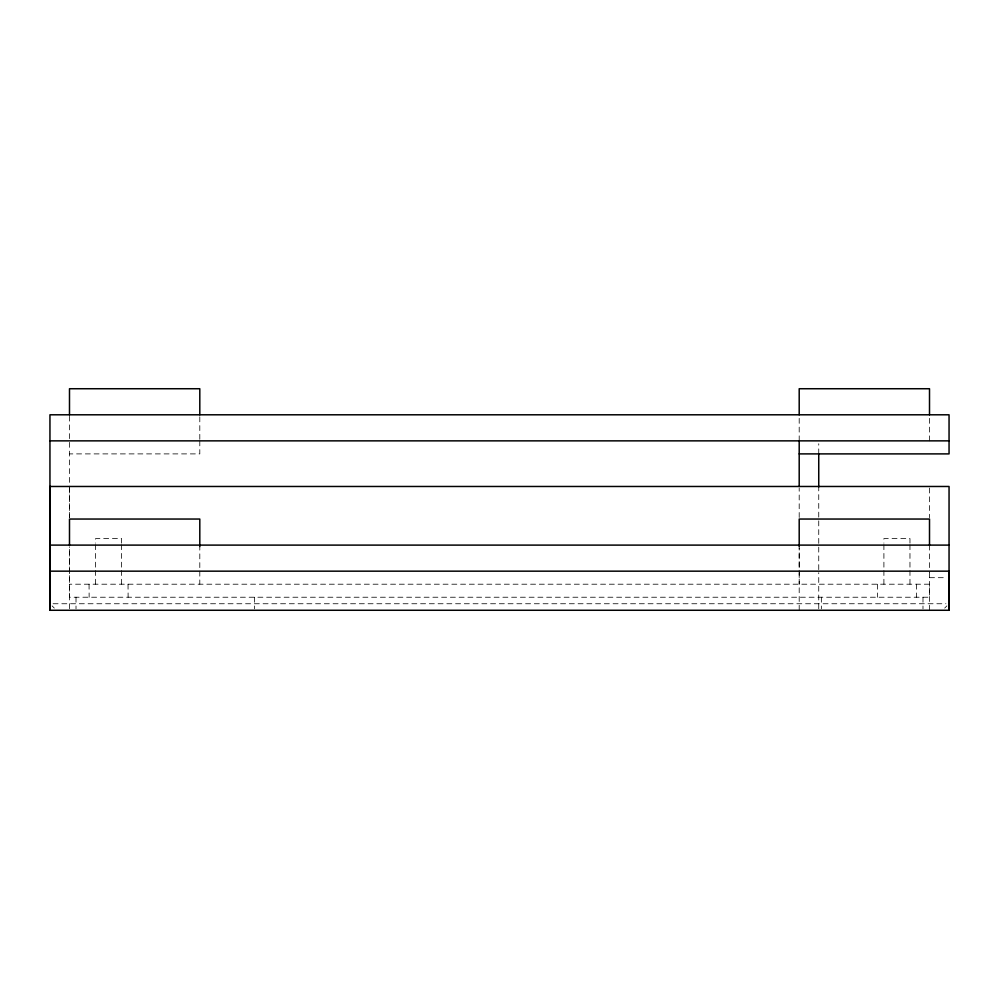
<?xml version="1.0" encoding="UTF-8"?>
<svg xmlns="http://www.w3.org/2000/svg" width="999" height="999" viewBox="0 0 999 999"><rect width="100%" height="100%" fill="white"/><g stroke="black" fill="none" stroke-linecap="round" stroke-linejoin="round"><path stroke-width="0.75" stroke-dasharray="5 3.75" d="M69.493 608.716L69.493 546.778M69.493 517.37L69.493 416.333M199.8 440.859L199.8 453.896L69.493 453.896M199.8 439.335L199.8 414.797M799.2 610.264L799.2 548.326M799.2 517.494L799.2 487.949M799.2 440.859L799.2 416.333M818.743 608.753L818.743 572.677M818.743 569.63L818.743 487.837M818.743 453.896L818.743 443.756M929.507 610.264L929.507 584.203L69.493 584.203M929.507 440.859L929.507 416.333M944.704 608.091L946.877 605.918M929.507 577.684L946.041 577.684M53.072 603.746L945.928 603.746M52.123 605.918L54.296 608.091M929.507 488.024L929.507 517.669M929.507 545.104L929.507 572.265M929.507 572.614L929.507 597.227L69.493 597.227L69.493 545.104M922.989 597.227L922.989 608.816M916.47 584.203L916.47 597.227M909.964 543.156L909.964 538.586L883.903 538.586L883.903 543.156M909.964 544.667L909.964 568.993M909.964 570.516L909.964 584.203M883.903 544.667L883.903 568.993M883.903 570.516L883.903 584.203M877.384 584.203L877.384 597.227M821.353 597.227L821.353 608.816M799.2 545.104L799.2 569.63M799.2 572.614L799.2 584.203M254.533 597.227L254.533 608.816M199.8 545.104L199.8 569.63M199.8 571.166L199.8 584.203M128.034 584.203L128.122 597.227M121.616 543.156L121.616 538.586L95.554 538.586L95.554 543.156M121.616 544.667L121.616 568.993M121.616 570.516L121.616 584.203M95.554 544.667L95.554 568.993M95.554 570.516L95.554 584.203M89.061 584.203L89.136 597.227M76.011 597.227L76.011 608.816M69.493 488.024L69.493 517.669"/><path stroke-width="1.5" d="M49.95 571.166L949.05 571.166L949.05 610.264L49.95 610.264L49.95 414.797L949.05 414.797L949.05 453.896L799.2 453.896M69.493 414.797L69.493 388.736L199.8 388.736L199.8 414.797M799.2 486.401L799.2 440.859M799.2 414.797L799.2 388.736L929.507 388.736L929.507 414.797M818.743 487.15L818.743 453.896M49.95 440.859L949.05 440.859M49.95 545.104L949.05 545.104M949.05 610.264L949.05 486.476L49.95 486.476L49.95 610.264M929.507 545.104L929.507 519.043L799.2 519.043L799.2 546.64M199.8 546.64L199.8 519.043L69.493 519.043L69.493 545.104"/></g></svg>
